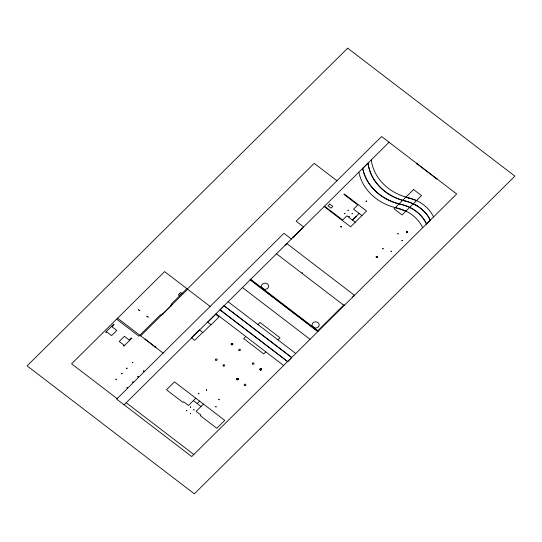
<?xml version="1.0" encoding="UTF-8"?>
<svg xmlns="http://www.w3.org/2000/svg" width="542" height="542" viewBox="0 0 542 542"><rect width="100%" height="100%" fill="white"/><g stroke="black" fill="none" stroke-linecap="round" stroke-linejoin="round"><path stroke-width="0.81" d="M220.052 309.861L287.68 361.616L220.052 309.861L224.083 305.735L291.718 357.49L287.68 361.616M317.829 330.708L317.822 331.623L250.187 279.868L250.201 278.954L317.829 330.708L344.143 304.631M362.7 168.501L362.7 168.372A51.476 44.803 0.8 0 0 396.087 202.986L400.809 204.253A37.581 32.71 0.8 0 1 409.068 207.03L411.622 208.318A37.581 32.71 0.8 0 1 426.507 223.914L426.5 224.049A37.581 32.71 0.8 0 0 400.802 204.381A51.476 44.803 0.8 0 1 362.7 168.501L368.018 163.101A50.989 44.376 0.8 0 0 400.518 199.619L405.328 200.994A37.865 32.954 0.8 0 1 413.302 203.778L418.133 206.475A37.865 32.954 0.8 0 1 430.328 220.127L426.5 224.049M430.328 220.255A37.865 32.954 0.8 0 0 405.328 201.123L405.328 200.994M341.121 226.536L341.358 226.57M366.399 201.434L366.019 201.529L366.358 201.333M186.868 288.635L171.231 304.137L172.024 304.746M187.376 289.022L314.197 163.345L336.961 180.764M140.642 335.844L187.667 289.245M162.702 314.096L171.116 305.756M293.405 236.929L301.819 228.588M124.104 404.813L389.054 142.248M293.534 237.023L301.948 228.683M207.742 322.273L215.716 314.374L219.049 316.928L211.075 324.827L207.539 322.117M202.694 332.409L194.72 340.315L191.387 337.761L199.361 329.861L202.898 332.571L210.872 324.672M352.429 220.086L359.129 213.446M352.388 220.154L356.318 216.38M302.714 272.924L302.05 272.802M245.804 336.528L243.71 338.601L263.73 353.926L265.824 351.853M257.911 324.529L260.004 322.456L280.024 337.781L277.931 339.854M195.797 398.201L188.46 405.47L183.636 401.771L182.993 402.408L166.502 389.786L174.477 381.886L224.761 420.368L216.793 428.268L200.303 415.646L200.94 415.016L196.109 411.324L203.446 404.054M197.166 403.56L199.619 401.127M285.017 245.194L286.84 243.548L354.468 295.302L352.646 296.948M406.534 232.416L407.699 231.746M376.182 257.328L377.34 256.651M416.534 200.581L405.972 197.051L409.725 198.568M395.328 207.6L405.877 211.136M415.775 205.181L418.133 206.475M417.089 163.799L436.317 178.514M361.927 215.594L353.553 209.178L357.774 204.991L343.899 194.375L344.299 193.982L366.555 211.007L350.613 226.813L324.157 206.57M355.234 222.227L346.853 215.818L342.632 220.005L324.556 206.17M303.608 226.935L296.135 221.217L381.588 136.537L456.689 194.002L191.739 456.567L116.638 399.095L283.927 233.311L291.4 239.029M276.501 253.792L344.136 305.546M250.194 279.543L317.822 331.298M242.43 287.558L310.058 339.312M228.121 301.738L295.749 353.492M224.083 305.864L291.711 357.618M210.133 306.44L164.619 271.61L71.591 363.797L117.113 398.627M216.014 313.737L283.642 365.491M181.977 293.486L180.71 292.517L178.352 294.855L179.619 295.824M179.531 293.683L180.798 294.652M161.387 315.281L160.595 314.672L138.887 336.189L116.632 319.157M145.71 339.631L155.324 346.988M117.594 318.208L163.108 353.045M193.338 400.633L200.994 406.486M126.198 402.74L193.826 454.494M406.73 231.576L407.503 232.586M376.372 256.481L377.151 257.497M422.679 227.708A37.581 32.71 0.8 0 0 407.801 212.112L405.24 210.818A37.581 32.71 0.8 0 0 396.981 208.04L392.259 206.773A51.476 44.803 0.8 0 1 358.872 172.16M405.328 201.123A50.989 44.376 0.8 0 1 368.018 163.23M433.559 216.922A37.865 32.954 0.8 0 0 408.56 197.789L403.749 196.414A50.989 44.376 0.8 0 1 371.25 159.897M263.161 288.54A3.577 3.11 0.8 0 1 262.443 288.012M313.716 327.205A3.577 3.11 0.8 0 1 312.998 326.684M340.85 226.603L341.223 227.145L340.85 226.603M366.087 201.163L366.094 201.163M382.733 248.466L383.241 248.859L382.733 248.466M391.019 251.149L391.527 251.535L391.019 251.149M397.753 233.588L398.262 233.975L397.753 233.588M401.873 240.397L402.381 240.783L401.873 240.397M376.216 256.569L376.284 257.464L377.307 257.403L377.239 256.515L376.216 256.569M406.575 231.664L406.642 232.552L407.659 232.498L407.591 231.61L406.575 231.664M348.113 210.14L348.133 210.553L348.113 210.14M347.673 48.17L27.1 365.857L194.327 493.83L514.9 176.143L347.673 48.17M113.63 324.299L105.656 332.199L106.11 332.544L106.754 331.914L111.577 335.606L116.76 330.471L111.93 326.779L114.084 324.644L113.63 324.299M138.535 309.746L139.802 310.715L138.535 309.746M124.409 336.325L119.226 341.46L124.057 345.159L123.42 345.789L123.874 346.135L131.848 338.235L131.388 337.89L129.24 340.024L124.409 336.325M146.882 316.135L148.149 317.104L146.882 316.135M162.39 313.852L161.997 314.238L162.505 314.624L162.891 314.238L162.39 313.852M171.191 305.126L170.805 305.512L171.306 305.898L171.699 305.519L171.191 305.126M145.432 339.123L144.992 339.563L145.432 339.902L145.873 339.461L145.432 339.123M127.106 368.187L126.72 368.567L126.53 368.086L127.106 368.187M132.858 362.483L132.478 362.862L132.289 362.381L132.858 362.483M116.334 379.183L115.947 379.563L115.764 379.082L116.334 379.183M122.092 373.479L121.706 373.858L121.523 373.377L122.092 373.479M155.486 346.819L155.046 347.259L155.486 347.598L155.933 347.158L155.486 346.819M138.237 376.704L137.851 377.09L137.661 376.609L138.237 376.704M143.989 370.999L143.61 371.378L143.42 370.904L143.989 370.999M127.465 387.699L127.085 388.079L126.896 387.598L127.465 387.699M133.224 381.995L132.837 382.374L132.655 381.893L133.224 381.995M293.215 236.786L292.829 237.166L293.337 237.552L293.723 237.172L293.215 236.786M302.016 228.06L301.63 228.446L302.138 228.832L302.524 228.446L302.016 228.06M329.766 204.056L327.991 205.811L331.026 208.128L332.795 206.373L329.766 204.056M349.143 216.454L349.102 216.8L349.143 216.454M352.171 213.453L352.131 213.799L352.171 213.453M416.927 163.189L416.48 163.63L416.927 163.969L417.367 163.528L416.927 163.189M198.677 393.282L198.894 393.838L198.677 393.282M206.488 389.725L206.705 390.281L206.488 389.725M190.384 406.934L190.581 407.354L190.384 406.934M413.56 189.531L394.075 208.839L402.042 214.944L421.527 195.628L413.56 189.531M193.846 409.583L194.043 409.996L193.846 409.583M436.595 178.243L436.154 178.677L436.595 179.016L437.042 178.582L436.595 178.243M218.887 399.217L219.103 399.766L218.887 399.217M215.838 406.412L216.055 406.967L215.838 406.412M344.854 213.372L344.881 213.772L344.854 213.372M186.658 410.402L186.8 410.87L186.658 410.402M190.377 413.268L190.52 413.702L190.377 413.268M366.439 201.048L366.717 201.339L366.439 201.048M263.155 288.866A3.577 3.11 0.8 0 0 268.649 286.4A3.577 3.11 0.8 0 0 263.432 283.486A3.577 3.11 0.8 0 0 263.155 288.866M313.71 327.531A3.577 3.11 0.8 0 0 319.204 325.065A3.577 3.11 0.8 0 0 313.987 322.151A3.577 3.11 0.8 0 0 313.71 327.531M236.976 379.596A0.827 0.718 0.8 0 0 238.331 379.197A0.827 0.718 0.8 0 0 237.254 378.37A0.827 0.718 0.8 0 0 236.976 379.596M236.976 379.644A0.827 0.718 0.8 0 0 238.331 379.244A0.827 0.718 0.8 0 0 237.254 378.418A0.827 0.718 0.8 0 0 236.976 379.644M244.523 385.423A0.827 0.718 0.8 0 0 245.885 385.023A0.827 0.718 0.8 0 0 244.808 384.197A0.827 0.718 0.8 0 0 244.523 385.423M260.207 369.834A0.827 0.718 0.8 0 0 261.569 369.441A0.827 0.718 0.8 0 0 260.485 368.614A0.827 0.718 0.8 0 0 260.207 369.834M260.207 369.881A0.827 0.718 0.8 0 0 261.562 369.481A0.827 0.718 0.8 0 0 260.485 368.655A0.827 0.718 0.8 0 0 260.207 369.881M252.653 364.055A0.827 0.718 0.8 0 0 254.015 363.655A0.827 0.718 0.8 0 0 252.931 362.835A0.827 0.718 0.8 0 0 252.653 364.055M239.015 350.41A0.827 0.718 0.8 0 0 240.377 350.017A0.827 0.718 0.8 0 0 239.293 349.19A0.827 0.718 0.8 0 0 239.015 350.41M231.461 344.631A0.827 0.718 0.8 0 0 232.823 344.231A0.827 0.718 0.8 0 0 231.746 343.411A0.827 0.718 0.8 0 0 231.461 344.631M231.461 344.678A0.827 0.718 0.8 0 0 232.823 344.278A0.827 0.718 0.8 0 0 231.739 343.452A0.827 0.718 0.8 0 0 231.461 344.678M215.784 360.173A0.827 0.718 0.8 0 0 217.139 359.773A0.827 0.718 0.8 0 0 216.062 358.946A0.827 0.718 0.8 0 0 215.784 360.173M223.338 365.952A0.827 0.718 0.8 0 0 224.693 365.552A0.827 0.718 0.8 0 0 223.616 364.725A0.827 0.718 0.8 0 0 223.338 365.952"/></g></svg>
